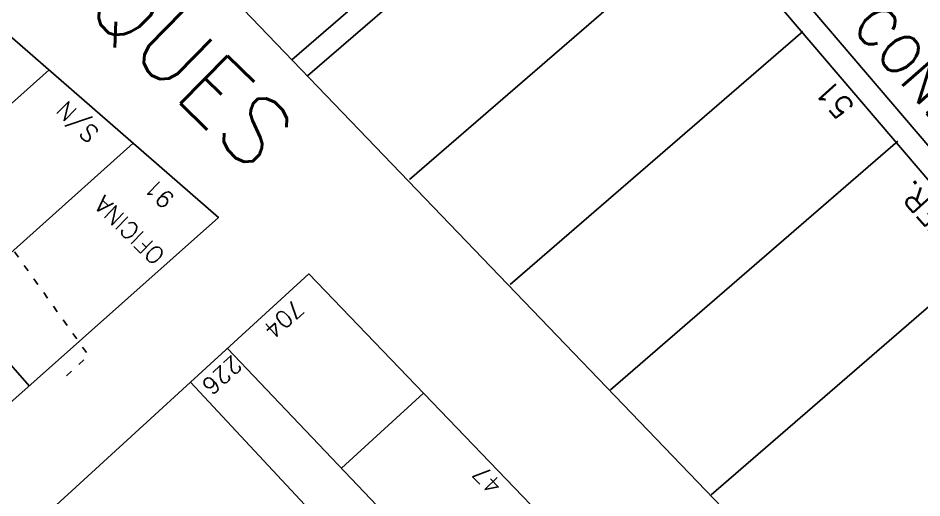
# Model space of a CAD drawing. Extents: x 714896 to 749292, y 8417558 to 8447149.
# Drawn here: x 742056.4 to 742137.3, y 8428876.2 to 8428919.2 of the extents above; entities that cross this region are included whole.
import ezdxf

# ---------------------------------------------------------------- set-up
doc = ezdxf.new("R2010")
doc.units = 0
doc.header["$MEASUREMENT"] = 0
doc.linetypes.add('ACAD_ISO03W100', pattern=[30, 12, -18])
for name, color, linetype in [('LOTE', 7, 'CONTINUOUS'), ('NUM-PORTA', 7, 'CONTINUOUS'), ('QUADRA', 6, 'CONTINUOUS'), ('TEXTO', 7, 'CONTINUOUS'), ('TEXTODERUA', 3, 'CONTINUOUS')]:
    doc.layers.add(name, color=color, linetype=linetype)
doc.styles.add('ROMANS', font='ROMANS.SHX', dxfattribs={"height": 1.5})

msp = doc.modelspace()

# ---------------------------------------------------------------- linework, layer by layer
at = {"layer": 'LOTE', "color": 7, "linetype": 'CONTINUOUS'}
for p, q in [((742080.915, 8428915.434), (742108.033, 8428938.881)), ((742161.705, 8428879.834), (742111.57, 8428938.613)), ((742082.304, 8428913.991), (742109.722, 8428937.698)), ((742160.201, 8428878.516), (742109.722, 8428937.698)), ((742091.451, 8428904.714), (742118.158, 8428927.807)), ((742100.453, 8428895.312), (742126.661, 8428917.973)), ((742109.455, 8428885.91), (742135.164, 8428908.139)), ((742118.457, 8428876.508), (742143.468, 8428898.134))]:
    msp.add_line(p, q, dxfattribs=at)
at = {"layer": 'LOTE', "color": 7}
for p, q in [((742037.684, 8428908.637, 546.638), (742057.392, 8428886.268, 547.14)), ((742075.147, 8428889.592), (742098.464, 8428865.149)), ((742094.905, 8428861.9, 547.108), (742071.846, 8428886.573, 546.3)), ((742092.703, 8428885.609, 547.848), (742085.35, 8428878.896, 547.409))]:
    msp.add_line(p, q, dxfattribs=at)
at = {"layer": 'LOTE', "color": 7, "flags": 128}
for points in [[(742059.176, 8428914.52), (742044.242, 8428901.193)], [(742066.72, 8428907.955), (742050.8, 8428893.75)]]:
    msp.add_lwpolyline(points, dxfattribs=at)
at = {"layer": 'LOTE', "color": 3, "linetype": 'ACAD_ISO03W100', "ltscale": 0.05, "flags": 128}
msp.add_lwpolyline([(742060.741, 8428887.159), (742062.719, 8428888.969), (742054.068, 8428901.069)], dxfattribs=at)
at = {"layer": 'QUADRA', "color": 6, "linetype": 'CONTINUOUS'}
msp.add_lwpolyline([(742230.259, 8428939.326), (742206.012, 8428918.444), (742204.497, 8428917.139), (742194.102, 8428908.113), (742194.102, 8428908.113), (742166.973, 8428884.445), (742166.973, 8428884.445), (742136.462, 8428857.704), (742078.064, 8428918.397), (741996.752, 8429002.905), (741872.381, 8429251.824), (742135.913, 8429478.805), (742137.871, 8429476.532), (742311.46, 8429274.982), (742098.867, 8429091.891)], close=True, dxfattribs=at)
at = {"layer": 'QUADRA', "color": 6}
for points in [[(741909.182, 8428835.199), (742029.756, 8428940.122), (742074.334, 8428901.328), (741949.3, 8428790.19), (741909.182, 8428835.199)], [(741956.896, 8428781.457), (742082.45, 8428896.27), (742127.36, 8428849.57), (741997.27, 8428736.87), (741956.896, 8428781.457)]]:
    msp.add_lwpolyline(points, close=True, dxfattribs=at)

# ---------------------------------------------------------------- texts
at = {"layer": 'NUM-PORTA', "style": 'ROMANS'}
for s, height, rotation, p in [('51', 2, 131.59416, (742131.393, 8428911.255)), ('704', 1.5204, 221.77251, (742081.161, 8428894.096)), ('47', 1.5395, 134.12011, (742099.91, 8428877.429))]:
    msp.add_text(s, height=height, rotation=rotation, dxfattribs=at).set_placement(p)
at = {"layer": 'NUM-PORTA', "color": 7, "style": 'ROMANS'}
for s, height, rotation, p in [('S/N', 1.5319, 135.81023, (742063.757, 8428908.963)), ('91', 1.5319, 135.81023, (742070.522, 8428903.076)), ('226', 1.5146, 222.23639, (742075.608, 8428889.074))]:
    msp.add_text(s, height=height, rotation=rotation, dxfattribs=at).set_placement(p)
at = {"layer": 'TEXTO', "style": 'ROMANS'}
msp.add_text('TER.', height=2, rotation=131.59416, dxfattribs=at).set_placement((742140.253, 8428900.598))
at = {"layer": 'TEXTO', "color": 7, "style": 'ROMANS'}
msp.add_text('OFICINA', height=1.5319, rotation=135.81023, dxfattribs=at).set_placement((742069.666, 8428898.038))
at = {"layer": 'TEXTODERUA', "style": 'ROMANS'}
for s, height, rotation, p in [('RU. JOAQUIM MARQUES ', 6, 315.46542, (742010.834, 8428970.663)), ('RU.03-COND.ECO SPA', 3.5, 311.25699, (742119.18, 8428931.819))]:
    msp.add_text(s, height=height, rotation=rotation, dxfattribs=at).set_placement(p)

doc.saveas('drawing.dxf')
